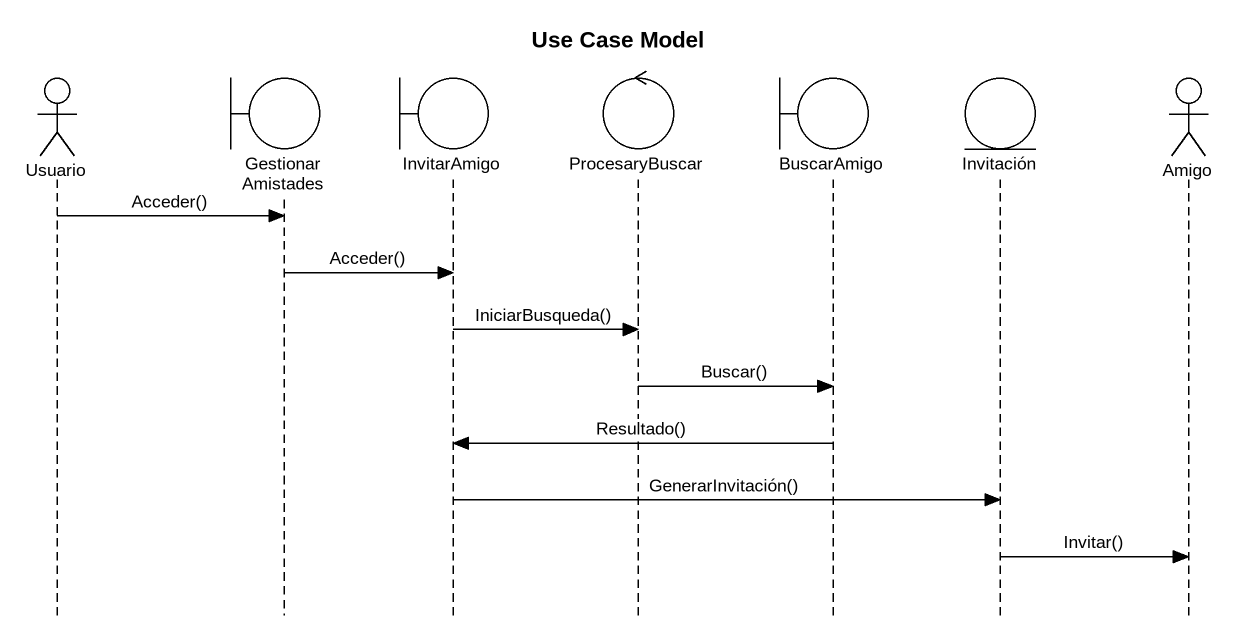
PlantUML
@startuml
title Use Case Model
hide footbox
actor Usuario
boundary GestionarAmistades
boundary InvitarAmigo
control ProcesaryBuscar
boundary BuscarAmigo
entity Invitación
actor Amigo

Usuario -> GestionarAmistades : Acceder()
GestionarAmistades -> InvitarAmigo : Acceder()
InvitarAmigo -> ProcesaryBuscar : IniciarBusqueda()
ProcesaryBuscar -> BuscarAmigo : Buscar()
BuscarAmigo -> InvitarAmigo : Resultado()
InvitarAmigo -> Invitación : GenerarInvitación()
Invitación -> Amigo : Invitar()
@enduml
